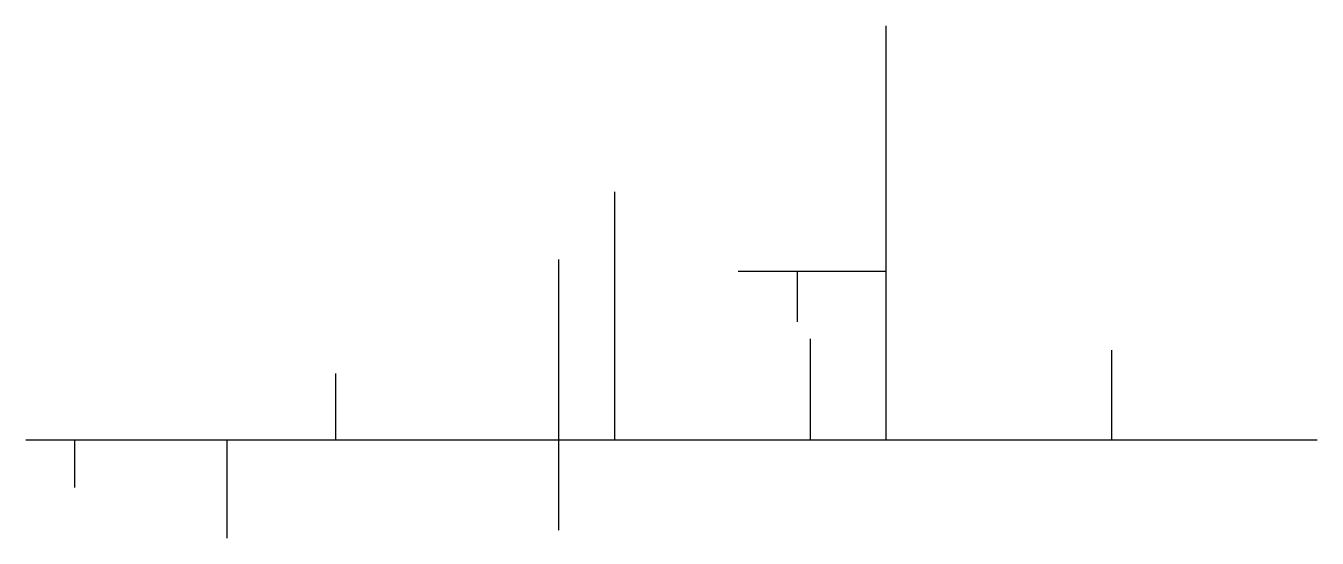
# Model space of a CAD drawing. Header units: metres. Extents: x 6.4 to 66.8, y 4.3 to 28.3.
import ezdxf

# ---------------------------------------------------------------- set-up
doc = ezdxf.new("R2010")
doc.units = ezdxf.units.M
doc.layers.add('GREEN_CENTERLINE_CONFIRMED', color=1, linetype='Continuous')
doc.layers.add('GREEN_CENTERLINE_INFERRED', color=30, linetype='Continuous')

msp = doc.modelspace()

# ---------------------------------------------------------------- linework, layer by layer
at = {"layer": 'GREEN_CENTERLINE_CONFIRMED'}
for points in [[(46.621, 28.313), (46.621, 16.827)], [(33.925, 20.536), (33.925, 8.918)], [(31.3, 17.365), (31.3, 4.693)], [(39.715, 16.827), (46.621, 16.827)], [(42.467, 16.827), (42.467, 14.444)], [(46.621, 14.111), (46.621, 8.918)], [(43.09, 13.657), (43.09, 8.918)], [(57.19, 13.119), (57.19, 8.918)], [(20.865, 12.027), (20.865, 8.918)], [(6.367, 8.919), (66.816, 8.919)], [(8.639, 8.918), (8.639, 6.687)], [(15.782, 8.918), (15.782, 4.32)]]:
    msp.add_lwpolyline(points, dxfattribs=at)
at = {"layer": 'GREEN_CENTERLINE_INFERRED'}
msp.add_lwpolyline([(46.621, 16.827), (46.621, 14.111)], dxfattribs=at)

doc.saveas('drawing.dxf')
